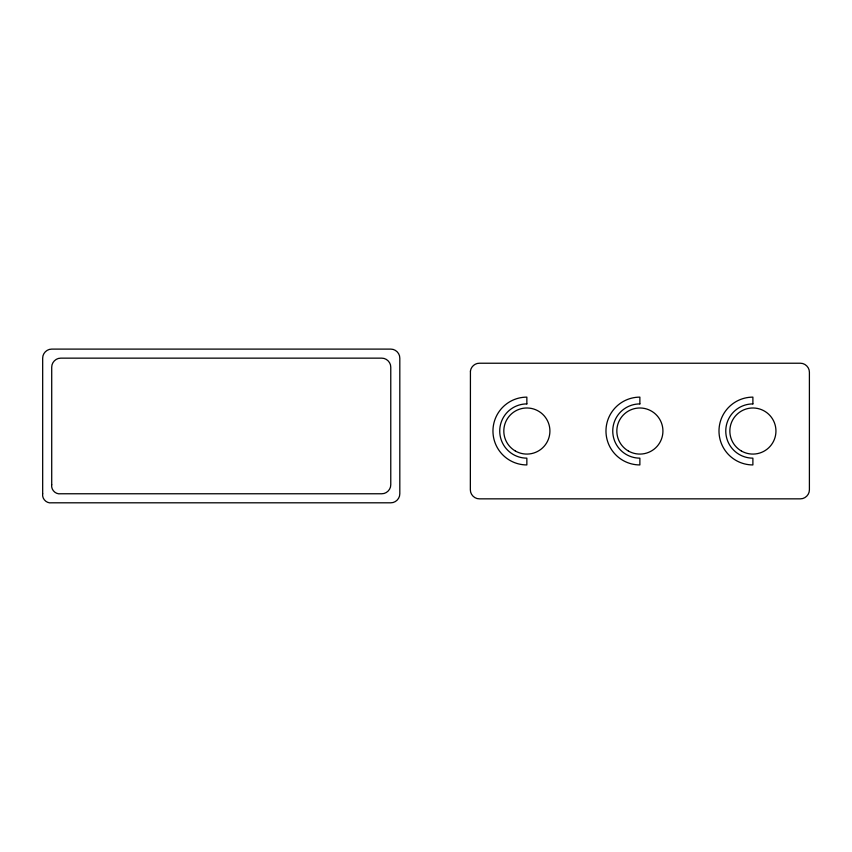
<?xml version="1.0" encoding="UTF-8"?>
<svg xmlns="http://www.w3.org/2000/svg" width="852" height="852" viewBox="0 0 852 852"><rect width="100%" height="100%" fill="white"/><g stroke="black" fill="none" stroke-linecap="round" stroke-linejoin="round"><path stroke-width="1.28" d="M42.675 493.766C41.823 498.857 46.636 503.67 51.716 502.808L390.77 502.808C395.616 502.904 399.897 498.622 399.812 493.766L399.812 358.149C399.897 353.303 395.616 349.022 390.77 349.107L51.716 349.107C46.871 349.022 42.589 353.303 42.675 358.149L42.675 493.766M51.716 484.724C50.864 489.815 55.678 494.629 60.758 493.766L381.728 493.766C386.574 493.862 390.855 489.58 390.77 484.724L390.77 367.191C390.855 362.345 386.574 358.064 381.728 358.149L60.758 358.149C55.912 358.064 51.631 362.345 51.716 367.191L51.716 484.724M470.432 371.089L470.347 489.804C470.251 494.639 474.564 498.942 479.388 498.846L800.358 498.846C805.193 498.942 809.506 494.639 809.4 489.804L809.4 372.26C809.506 367.436 805.193 363.122 800.358 363.229L479.388 363.229C474.99 363.154 470.932 366.711 470.432 371.089M752.891 403.912L752.891 397.128A33.91 33.91 0 0 0 718.992 431.037A33.91 33.91 0 0 0 752.891 464.936L752.891 458.152A27.126 27.126 0 0 1 725.766 431.037A27.126 27.126 0 0 1 752.891 403.912M639.873 403.912L639.873 397.128A33.91 33.91 0 0 0 605.974 431.037A33.91 33.91 0 0 0 639.873 464.936L639.873 458.152A27.126 27.126 0 0 1 612.748 431.037A27.126 27.126 0 0 1 639.873 403.912M526.856 403.912L526.856 397.128A33.91 33.91 0 0 0 492.957 431.037A33.91 33.91 0 0 0 526.856 464.936L526.856 458.152A27.126 27.126 0 0 1 499.73 431.037A27.126 27.126 0 0 1 526.856 403.912M515.332 450.996A23.057 23.057 0 0 0 549.913 431.037A23.057 23.057 0 0 0 515.332 411.069A23.057 23.057 0 0 0 515.332 450.996M628.35 450.996A23.057 23.057 0 0 0 662.931 431.037A23.057 23.057 0 0 0 628.35 411.069A23.057 23.057 0 0 0 628.35 450.996M741.368 450.996A23.057 23.057 0 0 0 775.948 431.037A23.057 23.057 0 0 0 741.368 411.069A23.057 23.057 0 0 0 741.368 450.996"/></g></svg>
